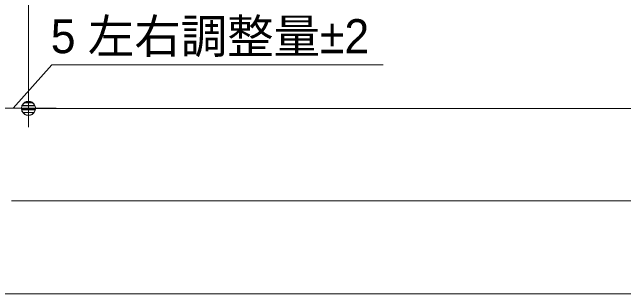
# Model space of a CAD drawing. Units: millimetres, scale not verified. Extents: x -4547 to 4547, y -2284 to 2284.
# Drawn here: x -3426.2 to -2931.9, y 692 to 919.6 of the extents above; entities that cross this region are included whole.
import ezdxf
from ezdxf.enums import TextEntityAlignment as Align

# ---------------------------------------------------------------- set-up
doc = ezdxf.new("R2010")
doc.units = ezdxf.units.MM
doc.header["$LTSCALE"] = 20
for name, color, linetype, lineweight in [('0-0_2寸法-2', 7, 'Continuous', 9), ('0-1_0', 7, 'Continuous', 9), ('0-2_2寸法-1', 7, 'Continuous', 9)]:
    doc.layers.add(name, color=color, linetype=linetype, lineweight=lineweight)
doc.styles.add('ＭＳ Ｐゴシック', font='')
doc.styles.get('ＭＳ Ｐゴシック').set_extended_font_data('MS PGothic')

# ---------------------------------------------------------------- blocks, each defined once
blk = doc.blocks.new('_Dot')
at = {"layer": '0-1_0'}
for p, q in [((-10, 0), (-20, 0)), ((9.78, 2), (-9.78, 2)), ((7.99, 6), (-7.99, 6)), ((9.16, -3.98), (-9.16, -3.98)), ((6, -7.98), (-6, -7.98))]:
    blk.add_line(p, q, dxfattribs=at)
for points in [[(10, 0), (9.92, 1.25), (9.69, 2.49), (9.3, 3.68), (8.76, 4.82), (8.09, 5.88), (7.29, 6.85), (6.37, 7.71), (5.36, 8.44), (4.26, 9.05), (3.09, 9.51), (1.87, 9.82), (0.63, 9.98), (-0.63, 9.98), (-1.87, 9.82), (-3.09, 9.51), (-4.26, 9.05), (-5.36, 8.44), (-6.37, 7.71), (-7.29, 6.85), (-8.09, 5.88), (-8.76, 4.82), (-9.3, 3.68), (-9.69, 2.49), (-9.92, 1.25), (-10, 0), (0, 0)], [(-10, 0), (-9.92, -1.25), (-9.69, -2.49), (-9.3, -3.68), (-8.76, -4.82), (-8.09, -5.88), (-7.29, -6.85), (-6.37, -7.71), (-5.36, -8.44), (-4.26, -9.05), (-3.09, -9.51), (-1.87, -9.82), (-0.63, -9.98), (0.63, -9.98), (1.87, -9.82), (3.09, -9.51), (4.26, -9.05), (5.36, -8.44), (6.37, -7.71), (7.29, -6.85), (8.09, -5.88), (8.76, -4.82), (9.3, -3.68), (9.69, -2.49), (9.92, -1.25), (10, 0), (0, 0)]]:
    blk.add_lwpolyline(points, close=True, dxfattribs=at)

msp = doc.modelspace()

# ---------------------------------------------------------------- linework, layer by layer
at = {"layer": '0-0_2寸法-2'}
for p, q in [((-3413.12, 1029.5), (-3413.12, 827)), ((-3413.12, 842), (-3438.12, 842)), ((-3401.87, 842), (-3390.61, 842))]:
    msp.add_line(p, q, dxfattribs=at)
msp.add_lwpolyline([(-3126.47, 877), (-3394.27, 877), (-3425.62, 842)], dxfattribs=at)
at = {"layer": '0-2_2寸法-1'}
for p, q in [((-3413.12, 1029.5), (-3413.12, 911.77)), ((-3413.12, 902), (-3413.12, 826.77)), ((-1686.88, 841.77), (-3401.87, 841.77)), ((-1646.88, 767), (-3426.87, 767)), ((-1616.88, 692), (-3456.87, 692))]:
    msp.add_line(p, q, dxfattribs=at)

# ---------------------------------------------------------------- block references
at = {"layer": '0-0_2寸法-2', "xscale": 0.5627563, "yscale": 0.5627563, "rotation": 180}
msp.add_blockref('_Dot', (-3413.12, 842), dxfattribs=at)
at = {"layer": '0-2_2寸法-1', "xscale": 0.5627563, "yscale": 0.5627563, "rotation": 180}
msp.add_blockref('_Dot', (-3413.12, 841.77), dxfattribs=at)

# ---------------------------------------------------------------- texts
at = {"layer": '0-0_2寸法-2', "style": 'ＭＳ Ｐゴシック'}
msp.add_text('5 左右調整量±2', height=27.51, dxfattribs=at).set_placement((-3395.09, 878.19), align=Align.BOTTOM_LEFT)

doc.saveas('drawing.dxf')
